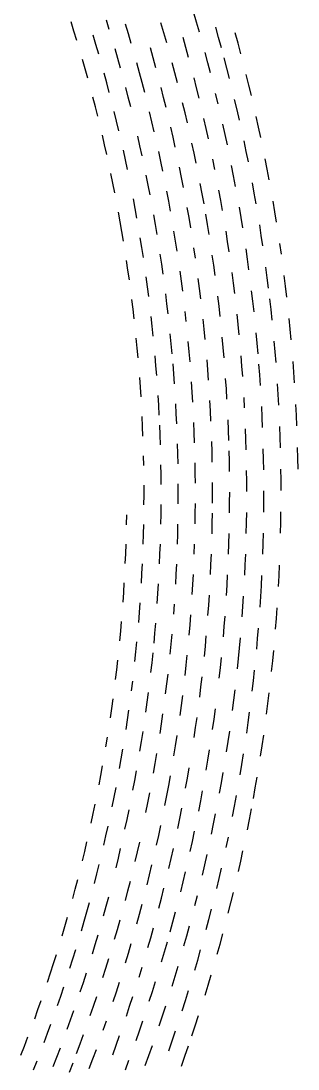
# Model space of a CAD drawing. Header units: metres. Extents: x -298 to 300, y -298 to 299.
# Drawn here: x 251.6 to 300, y -101.1 to 82.1 of the extents above; entities that cross this region are included whole.
import ezdxf

# ---------------------------------------------------------------- set-up
doc = ezdxf.new("R2010")
doc.units = ezdxf.units.M

msp = doc.modelspace()

# ---------------------------------------------------------------- linework, layer by layer
for p, q in [((282.24158, 81.943535, -692.8203), (281.71838, 83.71429, -692.8203)), ((260.8612, 80.339806, -692.8203), (260.3485, 81.97619, -692.8203)), ((267.03003, 80.62707, -692.8203), (266.51538, 82.30221, -692.8203)), ((270.3723, 79.897545, -692.8203), (269.86224, 81.59371, -692.8203)), ((276.55798, 80.06667, -692.8203), (276.0467, 81.80172, -692.8203)), ((282.75366, 80.16955, -692.8203), (282.24158, 81.943535, -692.8203)), ((286.11572, 79.2669, -692.8203), (285.60925, 81.06219, -692.8203)), ((261.3636, 78.70022, -692.8203), (260.8612, 80.339806, -692.8203)), ((264.69525, 78.00201, -692.8203), (264.19714, 79.66256, -692.8203)), ((270.87183, 78.19817, -692.8203), (270.3723, 79.897545, -692.8203)), ((277.0584, 78.32842, -692.8203), (276.55798, 80.06667, -692.8203)), ((280.4015, 77.48873, -692.8203), (279.90637, 79.24804, -692.8203)), ((286.61096, 77.46844, -692.8203), (286.11572, 79.2669, -692.8203)), ((289.5033, 78.22967, -692.8203), (289.00317, 80.04626, -692.8203)), ((265.18292, 76.33834, -692.8203), (264.69525, 78.00201, -692.8203)), ((268.51068, 75.58257, -692.8203), (268.0277, 77.26717, -692.8203)), ((274.6936, 75.68749, -692.8203), (274.20984, 77.41094, -692.8203)), ((280.88568, 75.72637, -692.8203), (280.4015, 77.48873, -692.8203)), ((289.99188, 76.409966, -692.8203), (289.5033, 78.22967, -692.8203)), ((262.8089, 73.76287, -692.8203), (262.33746, 75.411674, -692.8203)), ((268.98303, 73.89495, -692.8203), (268.51068, 75.58257, -692.8203)), ((275.1665, 73.96099, -692.8203), (274.6936, 75.68749, -692.8203)), ((284.2229, 74.828636, -692.8203), (283.7444, 76.61202, -692.8203)), ((287.5675, 73.86233, -692.8203), (287.09485, 75.66689, -692.8203)), ((263.27002, 72.11108, -692.8203), (262.8089, 73.76287, -692.8203)), ((272.30597, 73.0816, -692.8203), (271.83862, 74.79012, -692.8203)), ((278.49396, 73.095146, -692.8203), (278.02637, 74.84258, -692.8203)), ((284.6903, 73.04226, -692.8203), (284.2229, 74.828636, -692.8203)), ((288.02875, 72.0548, -692.8203), (287.5675, 73.86233, -692.8203)), ((266.58307, 71.32931, -692.8203), (266.12683, 73.001915, -692.8203)), ((272.76257, 71.37014, -692.8203), (272.30597, 73.0816, -692.8203)), ((278.95056, 71.34481, -692.8203), (278.49396, 73.095146, -692.8203)), ((282.27155, 70.42132, -692.8203), (281.82068, 72.19259, -692.8203)), ((291.38916, 70.93279, -692.8203), (290.9348, 72.76144, -692.8203)), ((267.0288, 69.65383, -692.8203), (266.58307, 71.32931, -692.8203)), ((270.33655, 68.81463, -692.8203), (269.896, 70.51089, -692.8203)), ((273.20844, 69.655815, -692.8203), (272.76257, 71.37014, -692.8203)), ((276.52014, 68.76409, -692.8203), (276.07983, 70.49923, -692.8203)), ((282.71124, 68.64727, -692.8203), (282.27155, 70.42132, -692.8203)), ((291.8319, 69.10131, -692.8203), (291.38916, 70.93279, -692.8203)), ((264.59082, 67.138725, -692.8203), (264.16095, 68.79894, -692.8203)), ((270.76636, 67.11556, -692.8203), (270.33655, 68.81463, -692.8203)), ((276.94952, 67.02618, -692.8203), (276.52014, 68.76409, -692.8203)), ((280.25415, 66.07693, -692.8203), (279.8307, 67.835625, -692.8203)), ((286.0249, 67.665886, -692.8203), (285.5913, 69.46081, -692.8203)), ((289.34424, 66.61523, -692.8203), (288.9171, 68.431175, -692.8203)), ((265.01025, 65.47582, -692.8203), (264.59082, 67.138725, -692.8203)), ((268.30267, 64.610985, -692.8203), (267.8886, 66.29461, -692.8203)), ((274.48132, 64.49645, -692.8203), (274.0678, 66.218925, -692.8203)), ((280.66663, 64.315575, -692.8203), (280.25415, 66.07693, -692.8203)), ((289.76, 64.79659, -692.8203), (289.34424, 66.61523, -692.8203)), ((268.70618, 62.924763, -692.8203), (268.30267, 64.610985, -692.8203)), ((274.8839, 62.77141, -692.8203), (274.48132, 64.49645, -692.8203)), ((283.96338, 63.308857, -692.8203), (283.55725, 65.090965, -692.8203)), ((293.09106, 63.590565, -692.8203), (292.68286, 65.43011, -692.8203)), ((278.17218, 61.79665, -692.8203), (277.77557, 63.542377, -692.8203)), ((284.3584, 61.52422, -692.8203), (283.96338, 63.308857, -692.8203)), ((287.25806, 62.265186, -692.8203), (286.85828, 64.068016, -692.8203)), ((293.48767, 61.748432, -692.8203), (293.09106, 63.590565, -692.8203)), ((266.2058, 60.471638, -692.8203), (265.81775, 62.14223, -692.8203)), ((272.37878, 60.293232, -692.8203), (271.99176, 62.002613, -692.8203)), ((278.5578, 60.04842, -692.8203), (278.17218, 61.79665, -692.8203)), ((281.8376, 59.016376, -692.8203), (281.45837, 60.785236, -692.8203)), ((287.64636, 60.459858, -692.8203), (287.25806, 62.265186, -692.8203)), ((290.93848, 59.32546, -692.8203), (290.55707, 61.15166, -692.8203)), ((266.5833, 58.798664, -692.8203), (266.2058, 60.471638, -692.8203)), ((269.85297, 57.851276, -692.8203), (269.48132, 59.54485, -692.8203)), ((272.75513, 58.58144, -692.8203), (272.37878, 60.293232, -692.8203)), ((276.0268, 57.58144, -692.8203), (275.65674, 59.31383, -692.8203)), ((282.2057, 57.245136, -692.8203), (281.8376, 59.016376, -692.8203)), ((291.30835, 57.496906, -692.8203), (290.93848, 59.32546, -692.8203)), ((270.214, 56.155384, -692.8203), (269.85297, 57.851276, -692.8203)), ((276.386, 55.84676, -692.8203), (276.0268, 57.58144, -692.8203)), ((285.47607, 56.15584, -692.8203), (285.11475, 57.94765, -692.8203)), ((288.7434, 55.02962, -692.8203), (288.38916, 56.842, -692.8203)), ((294.60803, 56.20757, -692.8203), (294.24622, 58.056873, -692.8203)), ((267.65277, 53.765797, -692.8203), (267.30682, 55.445667, -692.8203)), ((273.81934, 53.43224, -692.8203), (273.4754, 55.150898, -692.8203)), ((279.64868, 54.7896, -692.8203), (279.29602, 56.54485, -692.8203)), ((289.08636, 53.215015, -692.8203), (288.7434, 55.02962, -692.8203)), ((294.95825, 54.356007, -692.8203), (294.60803, 56.20757, -692.8203)), ((267.98816, 52.08376, -692.8203), (267.65277, 53.765797, -692.8203)), ((274.1526, 51.711475, -692.8203), (273.81934, 53.43224, -692.8203)), ((279.9903, 53.032185, -692.8203), (279.64868, 54.7896, -692.8203)), ((283.2431, 51.917957, -692.8203), (282.90845, 53.69588, -692.8203)), ((292.34894, 51.99764, -692.8203), (292.01355, 53.832935, -692.8203)), ((277.39807, 50.629505, -692.8203), (277.07166, 52.370716, -692.8203)), ((283.56653, 50.13799, -692.8203), (283.2431, 51.917957, -692.8203)), ((286.49243, 50.76717, -692.8203), (286.16492, 52.56554, -692.8203)), ((292.6728, 50.160297, -692.8203), (292.34894, 51.99764, -692.8203)), ((271.55127, 49.349964, -692.8203), (271.23303, 51.054462, -692.8203)), ((277.71362, 48.88628, -692.8203), (277.39807, 50.629505, -692.8203)), ((280.94873, 47.747395, -692.8203), (280.64026, 49.511005, -692.8203)), ((286.8086, 48.966755, -692.8203), (286.49243, 50.76717, -692.8203)), ((290.04663, 47.758717, -692.8203), (289.73798, 49.579517, -692.8203)), ((295.9391, 48.7885, -692.8203), (295.62378, 50.64638, -692.8203)), ((268.93085, 47.02538, -692.8203), (268.6272, 48.71349, -692.8203)), ((271.8589, 47.64345, -692.8203), (271.55127, 49.349964, -692.8203)), ((275.08716, 46.536945, -692.8203), (274.78644, 48.263752, -692.8203)), ((281.2461, 45.98186, -692.8203), (280.94873, 47.747395, -692.8203)), ((284.17993, 46.57201, -692.8203), (283.8789, 48.355976, -692.8203)), ((290.34387, 45.936024, -692.8203), (290.04663, 47.758717, -692.8203)), ((296.24268, 46.92864, -692.8203), (295.9391, 48.7885, -692.8203)), ((269.22388, 45.335407, -692.8203), (268.93085, 47.02538, -692.8203)), ((275.37695, 44.808247, -692.8203), (275.08716, 46.536945, -692.8203)), ((284.46985, 44.786182, -692.8203), (284.17993, 46.57201, -692.8203)), ((293.57495, 44.636402, -692.8203), (293.28577, 46.479603, -692.8203)), ((269.5063, 43.643574, -692.8203), (269.22388, 45.335407, -692.8203)), ((272.71716, 42.512745, -692.8203), (272.44183, 44.22481, -692.8203)), ((278.5943, 43.645008, -692.8203), (278.3117, 45.39394, -692.8203)), ((287.6892, 43.554035, -692.8203), (287.40704, 45.360126, -692.8203)), ((293.85254, 42.79143, -692.8203), (293.57495, 44.636402, -692.8203)), ((272.9818, 40.799, -692.8203), (272.71716, 42.512745, -692.8203)), ((278.8659, 41.894306, -692.8203), (278.5943, 43.645008, -692.8203)), ((282.0714, 40.674427, -692.8203), (281.80737, 42.4453, -692.8203)), ((287.96008, 41.746174, -692.8203), (287.6892, 43.554035, -692.8203)), ((291.16675, 40.45708, -692.8203), (290.90393, 42.285114, -692.8203)), ((297.08325, 41.338, -692.8203), (296.81476, 43.203327, -692.8203)), ((276.18127, 39.611652, -692.8203), (275.92407, 41.34554, -692.8203)), ((285.2721, 39.41817, -692.8203), (285.01593, 41.209187, -692.8203)), ((291.4181, 38.6274, -692.8203), (291.16675, 40.45708, -692.8203)), ((270.28967, 38.55782, -692.8203), (270.03918, 40.25472, -692.8203)), ((270.52948, 36.859364, -692.8203), (270.28967, 38.55782, -692.8203)), ((276.4276, 37.87615, -692.8203), (276.18127, 39.611652, -692.8203)), ((285.5171, 37.625538, -692.8203), (285.2721, 39.41817, -692.8203)), ((294.6156, 37.246387, -692.8203), (294.3728, 39.096333, -692.8203)), ((273.71094, 35.64815, -692.8203), (273.47876, 37.366627, -692.8203)), ((279.6147, 36.632343, -692.8203), (279.3761, 38.387928, -692.8203)), ((282.79663, 35.352222, -692.8203), (282.56604, 37.127827, -692.8203)), ((288.70447, 36.312794, -692.8203), (288.4677, 38.125477, -692.8203)), ((294.84668, 35.394917, -692.8203), (294.6156, 37.246387, -692.8203)), ((297.81836, 35.73238, -692.8203), (297.58508, 37.602467, -692.8203)), ((273.9325, 33.92821, -692.8203), (273.71094, 35.64815, -692.8203)), ((279.84222, 34.875324, -692.8203), (279.6147, 36.632343, -692.8203)), ((283.0161, 33.575214, -692.8203), (282.79663, 35.352222, -692.8203)), ((288.9298, 34.498646, -692.8203), (288.70447, 36.312794, -692.8203)), ((292.1031, 33.129322, -692.8203), (291.8863, 34.96346, -692.8203)), ((298.03992, 33.86083, -692.8203), (297.81836, 35.73238, -692.8203)), ((271.18488, 31.7553, -692.8203), (270.9771, 33.458027, -692.8203)), ((277.10107, 32.660755, -692.8203), (276.88745, 34.400623, -692.8203)), ((286.1842, 32.23882, -692.8203), (285.97314, 34.035816, -692.8203)), ((292.30835, 31.293814, -692.8203), (292.1031, 33.129322, -692.8203)), ((295.27405, 31.687796, -692.8203), (295.06616, 33.54204, -692.8203)), ((271.38196, 30.05126, -692.8203), (271.18488, 31.7553, -692.8203)), ((277.3037, 30.919546, -692.8203), (277.10107, 32.660755, -692.8203)), ((280.45856, 29.595968, -692.8203), (280.26416, 31.357046, -692.8203)), ((286.38403, 30.440542, -692.8203), (286.1842, 32.23882, -692.8203)), ((295.4702, 29.832235, -692.8203), (295.27405, 31.687796, -692.8203)), ((274.53198, 28.760427, -692.8203), (274.34296, 30.484274, -692.8203)), ((283.6073, 28.236227, -692.8203), (283.4214, 30.017141, -692.8203)), ((289.53748, 29.048056, -692.8203), (289.3463, 30.866201, -692.8203)), ((298.6339, 28.238272, -692.8203), (298.4477, 30.11373, -692.8203)), ((274.7102, 27.03539, -692.8203), (274.53198, 28.760427, -692.8203)), ((283.78204, 26.454184, -692.8203), (283.6073, 28.236227, -692.8203)), ((289.71716, 27.22872, -692.8203), (289.53748, 29.048056, -692.8203)), ((292.85498, 25.78002, -692.8203), (292.68433, 27.6191, -692.8203)), ((298.80835, 26.361685, -692.8203), (298.6339, 28.238272, -692.8203)), ((271.9088, 24.93212, -692.8203), (271.7439, 26.639608, -692.8203)), ((277.84595, 25.68865, -692.8203), (277.67615, 27.433432, -692.8203)), ((278.00476, 23.9428, -692.8203), (277.84595, 25.68865, -692.8203)), ((280.97534, 24.305807, -692.8203), (280.81415, 26.070272, -692.8203)), ((286.91565, 25.038534, -692.8203), (286.74976, 26.840322, -692.8203)), ((293.01416, 23.93987, -692.8203), (292.85498, 25.78002, -692.8203)), ((295.98877, 24.258627, -692.8203), (295.82758, 26.117605, -692.8203)), ((272.06305, 23.223593, -692.8203), (271.9088, 24.93212, -692.8203)), ((281.12537, 22.540335, -692.8203), (280.97534, 24.305807, -692.8203)), ((287.0702, 23.235739, -692.8203), (286.91565, 25.038534, -692.8203)), ((296.1383, 22.398672, -692.8203), (295.98877, 24.258627, -692.8203)), ((275.1797, 21.853933, -692.8203), (275.03406, 23.582083, -692.8203)), ((278.28955, 20.448294, -692.8203), (278.15265, 22.196005, -692.8203)), ((284.239, 21.101797, -692.8203), (284.0979, 22.886892, -692.8203)), ((290.18762, 21.764364, -692.8203), (290.04224, 23.586813, -692.8203)), ((293.2976, 20.256704, -692.8203), (293.16162, 22.098745, -692.8203)), ((299.26093, 20.725729, -692.8203), (299.1219, 22.605337, -692.8203)), ((275.31445, 20.124899, -692.8203), (275.1797, 21.853933, -692.8203)), ((278.4154, 18.699697, -692.8203), (278.28955, 20.448294, -692.8203)), ((284.3689, 19.315847, -692.8203), (284.239, 21.101797, -692.8203)), ((290.3216, 19.94103, -692.8203), (290.18762, 21.764364, -692.8203)), ((293.422, 18.41384, -692.8203), (293.2976, 20.256704, -692.8203)), ((299.38818, 18.845266, -692.8203), (299.26093, 20.725729, -692.8203)), ((272.46118, 18.092611, -692.8203), (272.33923, 19.803762, -692.8203)), ((281.50903, 17.238607, -692.8203), (281.3922, 19.006643, -692.8203)), ((287.46588, 17.821829, -692.8203), (287.34534, 19.62731, -692.8203)), ((296.5166, 16.813559, -692.8203), (296.40222, 18.676077, -692.8203)), ((272.5724, 16.380667, -692.8203), (272.46118, 18.092611, -692.8203)), ((275.6537, 14.933065, -692.8203), (275.5515, 16.664389, -692.8203)), ((281.61475, 15.469839, -692.8203), (281.50903, 17.238607, -692.8203)), ((287.57513, 16.015646, -692.8203), (287.46588, 17.821829, -692.8203)), ((296.61932, 14.950369, -692.8203), (296.5166, 16.813559, -692.8203)), ((275.74493, 13.201101, -692.8203), (275.6537, 14.933065, -692.8203)), ((278.72717, 13.449636, -692.8203), (278.63428, 15.200308, -692.8203)), ((284.69116, 13.953451, -692.8203), (284.59497, 15.741598, -692.8203)), ((290.6546, 14.46633, -692.8203), (290.55505, 16.291922, -692.8203)), ((293.72577, 12.880941, -692.8203), (293.6361, 14.725882, -692.8203)), ((299.69897, 13.199514, -692.8203), (299.60718, 15.082083, -692.8203)), ((272.8415, 11.241079, -692.8203), (272.76257, 12.954855, -692.8203)), ((278.80908, 11.698385, -692.8203), (278.72717, 13.449636, -692.8203)), ((284.77618, 12.164724, -692.8203), (284.69116, 13.953451, -692.8203)), ((293.80383, 11.035452, -692.8203), (293.72577, 12.880941, -692.8203)), ((299.77893, 11.316366, -692.8203), (299.69897, 13.199514, -692.8203)), ((272.90967, 9.526815, -692.8203), (272.8415, 11.241079, -692.8203)), ((275.8949, 9.735586, -692.8203), (275.82538, 11.468588, -692.8203)), ((281.865, 10.159933, -692.8203), (281.79272, 11.93041, -692.8203)), ((287.83466, 10.593313, -692.8203), (287.75952, 12.401297, -692.8203)), ((296.85718, 9.35729, -692.8203), (296.7896, 11.222128, -692.8203)), ((275.95355, 8.002157, -692.8203), (275.8949, 9.735586, -692.8203)), ((281.92627, 8.388967, -692.8203), (281.865, 10.159933, -692.8203)), ((287.89844, 8.784842, -692.8203), (287.83466, 10.593313, -692.8203)), ((290.8844, 8.986166, -692.8203), (290.81934, 10.813375, -692.8203)), ((296.9131, 7.491995, -692.8203), (296.85718, 9.35729, -692.8203)), ((278.9889, 6.441885, -692.8203), (278.93994, 8.194448, -692.8203)), ((284.96362, 6.795706, -692.8203), (284.9124, 8.585775, -692.8203)), ((290.9381, 7.15859, -692.8203), (290.8844, 8.986166, -692.8203)), ((293.96838, 5.49645, -692.8203), (293.92517, 7.34313, -692.8203)), ((299.94775, 5.664358, -692.8203), (299.90332, 7.548727, -692.8203)), ((273.04956, 4.381857, -692.8203), (273.01367, 6.097158, -692.8203)), ((279.02673, 4.689047, -692.8203), (278.9889, 6.441885, -692.8203)), ((285.00366, 5.005331, -692.8203), (284.96362, 6.795706, -692.8203)), ((287.99194, 5.166861, -692.8203), (287.95093, 6.976004, -692.8203)), ((299.98035, 3.779745, -692.8203), (299.94775, 5.664358, -692.8203)), ((276.06415, 2.800039, -692.8203), (276.0382, 4.534323, -692.8203)), ((282.0431, 3.07424, -692.8203), (282.01526, 4.84606, -692.8203)), ((288.02173, 3.357473, -692.8203), (287.99194, 5.166861, -692.8203)), ((294.00006, 3.649496, -692.8203), (293.96838, 5.49645, -692.8203)), ((297.0103, 1.894491, -692.8203), (296.98962, 3.760519, -692.8203)), ((276.07922, 1.065603, -692.8203), (276.06415, 2.800039, -692.8203)), ((282.0597, 1.302236, -692.8203), (282.0431, 3.07424, -692.8203)), ((291.0301, 1.674154, -692.8203), (291.01086, 3.502493, -692.8203)), ((297.0193, 0.028311, -692.8203), (297.0103, 1.894491, -692.8203)), ((273.0924, -0.764994, -692.8203), (273.08887, 0.950704, -692.8203)), ((279.07434, -0.570505, -692.8203), (279.06946, 1.182791, -692.8203)), ((285.05615, -0.366923, -692.8203), (285.04993, 1.42394, -692.8203)), ((291.03778, -0.154307, -692.8203), (291.0301, 1.674154, -692.8203)), ((273.08514, -2.480723, -692.8203), (273.0924, -0.764994, -692.8203)), ((279.06818, -2.323801, -692.8203), (279.07434, -0.570505, -692.8203)), ((285.05115, -2.157816, -692.8203), (285.05615, -0.366923, -692.8203)), ((288.0426, -2.071421, -692.8203), (288.047, -0.261759, -692.8203)), ((294.0254, -1.89213, -692.8203), (294.02856, -0.04484, -692.8203)), ((276.05908, -4.137857, -692.8203), (276.07666, -2.403391, -692.8203)), ((282.04297, -4.013987, -692.8203), (282.0597, -2.241953, -692.8203)), ((288.02686, -3.881083, -692.8203), (288.0426, -2.071421, -692.8203)), ((294.01062, -3.739359, -692.8203), (294.0254, -1.89213, -692.8203)), ((270.04602, -5.949411, -692.8203), (270.07513, -4.252665, -692.8203)), ((270.05603, -5.939411, -692.8203), (270.08514, -4.242664, -692.8203)), ((276.03052, -5.872202, -692.8203), (276.05908, -4.137857, -692.8203)), ((282.01514, -5.785929, -692.8203), (282.04297, -4.013987, -692.8203)), ((285.0074, -5.739389, -692.8203), (285.0349, -3.948679, -692.8203)), ((290.99194, -5.639536, -692.8203), (291.01874, -3.811198, -692.8203)), ((296.97583, -5.570108, -692.8203), (297.00208, -3.70405, -692.8203)), ((272.99866, -7.627268, -692.8203), (273.03827, -5.911936, -692.8203)), ((278.98364, -7.583139, -692.8203), (279.02283, -5.83021, -692.8203)), ((284.96863, -7.529947, -692.8203), (285.0074, -5.739389, -692.8203)), ((290.95374, -7.467661, -692.8203), (290.99194, -5.639536, -692.8203)), ((296.93787, -7.435984, -692.8203), (296.97583, -5.570108, -692.8203)), ((272.94824, -9.342356, -692.8203), (272.99866, -7.627268, -692.8203)), ((278.93335, -9.335825, -692.8203), (278.98364, -7.583139, -692.8203)), ((287.91125, -9.309, -692.8203), (287.96118, -7.499918, -692.8203)), ((293.89673, -9.2801, -692.8203), (293.9463, -7.43342, -692.8203)), ((269.89465, -11.038156, -692.8203), (269.9558, -9.342203, -692.8203)), ((275.87964, -11.07374, -692.8203), (275.9408, -9.340219, -692.8203)), ((281.86475, -11.10029, -692.8203), (281.92603, -9.329142, -692.8203)), ((287.85004, -11.117746, -692.8203), (287.91125, -9.309, -692.8203)), ((293.83557, -11.126444, -692.8203), (293.89673, -9.2801, -692.8203)), ((269.82294, -12.733713, -692.8203), (269.89465, -11.038156, -692.8203)), ((272.73248, -14.4853, -692.8203), (272.8152, -12.771433, -692.8203)), ((275.8075, -12.806894, -692.8203), (275.87964, -11.07374, -692.8203)), ((284.78485, -12.899698, -692.8203), (284.85736, -11.110147, -692.8203)), ((290.77008, -12.950235, -692.8203), (290.84277, -11.123087, -692.8203)), ((272.63904, -16.198648, -692.8203), (272.73248, -14.4853, -692.8203)), ((278.62244, -16.342508, -692.8203), (278.71667, -14.591562, -692.8203)), ((278.71667, -14.591562, -692.8203), (278.79993, -12.840097, -692.8203)), ((281.61426, -16.41105, -692.8203), (281.70886, -14.641306, -692.8203)), ((284.7011, -14.688761, -692.8203), (284.78485, -12.899698, -692.8203)), ((290.6859, -14.776926, -692.8203), (290.77008, -12.950235, -692.8203)), ((296.66895, -14.896158, -692.8203), (296.75378, -13.031748, -692.8203)), ((269.54382, -17.81727, -692.8203), (269.64746, -16.123331, -692.8203)), ((275.52588, -18.003244, -692.8203), (275.6306, -16.271708, -692.8203)), ((281.50848, -18.180155, -692.8203), (281.61426, -16.41105, -692.8203)), ((287.59814, -16.5413, -692.8203), (287.69348, -14.733988, -692.8203)), ((293.5824, -16.66279, -692.8203), (293.6784, -14.81785, -692.8203)), ((296.5724, -16.76002, -692.8203), (296.66895, -14.896158, -692.8203)), ((269.42944, -19.510569, -692.8203), (269.54382, -17.81727, -692.8203)), ((275.41028, -19.73411, -692.8203), (275.52588, -18.003244, -692.8203)), ((284.38245, -20.052439, -692.8203), (284.49988, -18.265207, -692.8203)), ((287.49146, -18.348032, -692.8203), (287.59814, -16.5413, -692.8203)), ((293.47485, -18.50709, -692.8203), (293.5824, -16.66279, -692.8203)), ((272.29407, -21.334787, -692.8203), (272.4198, -19.623453, -692.8203)), ((278.27368, -21.59138, -692.8203), (278.40088, -19.842478, -692.8203)), ((284.25378, -21.838938, -692.8203), (284.38245, -20.052439, -692.8203)), ((290.3645, -20.253366, -692.8203), (290.48315, -18.428537, -692.8203)), ((293.3557, -20.350718, -692.8203), (293.47485, -18.50709, -692.8203)), ((272.15753, -23.045328, -692.8203), (272.29407, -21.334787, -692.8203)), ((281.12457, -23.483164, -692.8203), (281.26367, -21.716288, -692.8203)), ((287.10333, -23.763742, -692.8203), (287.24402, -21.9593, -692.8203)), ((290.2345, -22.077433, -692.8203), (290.3645, -20.253366, -692.8203)), ((296.2126, -22.347544, -692.8203), (296.34424, -20.485788, -692.8203)), ((269.02258, -24.585733, -692.8203), (269.16882, -22.894846, -692.8203)), ((274.99817, -24.921976, -692.8203), (275.14642, -23.193521, -692.8203)), ((280.97437, -25.249155, -692.8203), (281.12457, -23.483164, -692.8203)), ((286.9513, -25.56727, -692.8203), (287.10333, -23.763742, -692.8203)), ((296.0692, -24.208445, -692.8203), (296.2126, -22.347544, -692.8203)), ((268.86572, -26.275675, -692.8203), (269.02258, -24.585733, -692.8203)), ((274.8391, -26.649454, -692.8203), (274.99817, -24.921976, -692.8203)), ((277.82605, -26.832926, -692.8203), (277.9862, -25.08668, -692.8203)), ((283.8004, -27.193125, -692.8203), (283.96277, -25.409342, -692.8203)), ((292.92883, -25.876657, -692.8203), (293.08264, -24.035563, -692.8203)), ((271.6836, -28.171396, -692.8203), (271.8523, -26.463694, -692.8203)), ((277.6549, -28.578165, -692.8203), (277.82605, -26.832926, -692.8203)), ((283.6269, -28.9759, -692.8203), (283.8004, -27.193125, -692.8203)), ((289.7755, -27.54429, -692.8203), (289.93994, -25.722971, -692.8203)), ((292.7633, -27.716776, -692.8203), (292.92883, -25.876657, -692.8203)), ((271.50415, -29.87803, -692.8203), (271.6836, -28.171396, -692.8203)), ((274.48834, -30.101297, -692.8203), (274.6692, -28.375925, -692.8203)), ((280.4574, -30.541056, -692.8203), (280.6408, -28.778147, -692.8203)), ((286.4272, -30.97178, -692.8203), (286.61316, -29.171366, -692.8203)), ((289.59973, -29.364573, -692.8203), (289.7755, -27.54429, -692.8203)), ((295.5691, -29.78541, -692.8203), (295.7475, -27.92747, -692.8203)), ((268.33148, -31.339273, -692.8203), (268.52014, -29.652506, -692.8203)), ((274.29675, -31.82554, -692.8203), (274.48834, -30.101297, -692.8203)), ((280.26282, -32.302776, -692.8203), (280.4574, -30.541056, -692.8203)), ((286.22986, -32.771008, -692.8203), (286.4272, -30.97178, -692.8203)), ((289.41235, -31.183756, -692.8203), (289.59973, -29.364573, -692.8203)), ((295.37903, -31.64219, -692.8203), (295.5691, -29.78541, -692.8203)), ((268.1322, -33.024822, -692.8203), (268.33148, -31.339273, -692.8203)), ((277.07568, -33.80702, -692.8203), (277.27966, -32.06529, -692.8203)), ((283.03912, -34.31724, -692.8203), (283.24622, -32.538006, -692.8203)), ((292.1977, -33.23048, -692.8203), (292.39783, -31.393747, -692.8203)), ((270.9015, -34.990795, -692.8203), (271.1131, -33.287792, -692.8203)), ((276.86072, -35.547497, -692.8203), (277.07568, -33.80702, -692.8203)), ((282.8208, -36.095135, -692.8203), (283.03912, -34.31724, -692.8203)), ((288.78198, -36.6338, -692.8203), (289.00354, -34.81843, -692.8203)), ((291.98608, -35.06593, -692.8203), (292.1977, -33.23048, -692.8203)), ((267.47083, -38.07359, -692.8203), (267.7019, -36.39204, -692.8203)), ((273.65686, -36.990643, -692.8203), (273.88098, -35.270275, -692.8203)), ((279.6129, -37.580242, -692.8203), (279.84064, -35.82246, -692.8203)), ((288.549, -38.447765, -692.8203), (288.78198, -36.6338, -692.8203)), ((294.73883, -37.20503, -692.8203), (294.96387, -35.352093, -692.8203)), ((267.22925, -39.753674, -692.8203), (267.47083, -38.07359, -692.8203)), ((270.20264, -40.091473, -692.8203), (270.4463, -38.39271, -692.8203)), ((273.422, -38.709606, -692.8203), (273.65686, -36.990643, -692.8203)), ((279.37427, -39.33659, -692.8203), (279.6129, -37.580242, -692.8203)), ((285.32758, -39.9546, -692.8203), (285.57007, -38.16084, -692.8203)), ((294.5022, -39.05653, -692.8203), (294.73883, -37.20503, -692.8203)), ((269.9483, -41.788708, -692.8203), (270.20264, -40.091473, -692.8203)), ((276.1502, -40.760357, -692.8203), (276.39795, -39.02421, -692.8203)), ((282.099, -41.42027, -692.8203), (282.35077, -39.64674, -692.8203)), ((285.07385, -41.746838, -692.8203), (285.32758, -39.9546, -692.8203)), ((291.28198, -40.563885, -692.8203), (291.5282, -38.732708, -692.8203)), ((272.65247, -43.85722, -692.8203), (272.9198, -42.142956, -692.8203)), ((275.8916, -42.494946, -692.8203), (276.1502, -40.760357, -692.8203)), ((281.83606, -43.19218, -692.8203), (282.099, -41.42027, -692.8203)), ((287.7818, -43.880444, -692.8203), (288.04895, -42.071148, -692.8203)), ((291.0243, -42.393505, -692.8203), (291.28198, -40.563885, -692.8203)), ((266.44116, -44.784466, -692.8203), (266.71442, -43.109173, -692.8203)), ((272.3745, -45.569805, -692.8203), (272.65247, -43.85722, -692.8203)), ((278.59192, -44.596294, -692.8203), (278.86365, -42.844677, -692.8203)), ((287.5033, -45.68806, -692.8203), (287.7818, -43.880444, -692.8203)), ((293.72235, -44.601757, -692.8203), (293.9939, -42.754986, -692.8203)), ((269.12134, -46.870434, -692.8203), (269.40765, -45.178234, -692.8203)), ((278.30908, -46.346172, -692.8203), (278.59192, -44.596294, -692.8203)), ((284.245, -47.113567, -692.8203), (284.53253, -45.326366, -692.8203)), ((293.4392, -46.44679, -692.8203), (293.72235, -44.601757, -692.8203)), ((268.82446, -48.560802, -692.8203), (269.12134, -46.870434, -692.8203)), ((275.0503, -47.68855, -692.8203), (275.3416, -45.959118, -692.8203)), ((283.9463, -48.898937, -692.8203), (284.245, -47.113567, -692.8203)), ((290.18225, -47.872265, -692.8203), (290.47443, -46.04777, -692.8203)), ((265.5584, -49.799664, -692.8203), (265.86316, -48.129772, -692.8203)), ((271.47583, -50.696667, -692.8203), (271.78613, -48.989605, -692.8203)), ((274.74817, -49.41615, -692.8203), (275.0503, -47.68855, -692.8203)), ((280.67328, -50.262554, -692.8203), (280.9806, -48.497692, -692.8203)), ((286.5998, -51.099987, -692.8203), (286.91235, -49.297894, -692.8203)), ((289.87866, -49.694927, -692.8203), (290.18225, -47.872265, -692.8203)), ((265.24316, -51.467632, -692.8203), (265.5584, -49.799664, -692.8203)), ((271.15485, -52.401806, -692.8203), (271.47583, -50.696667, -692.8203)), ((277.39478, -51.58476, -692.8203), (277.7105, -49.840466, -692.8203)), ((280.35486, -52.025433, -692.8203), (280.67328, -50.262554, -692.8203)), ((286.276, -52.900097, -692.8203), (286.5998, -51.099987, -692.8203)), ((292.52026, -51.970898, -692.8203), (292.83813, -50.13145, -692.8203)), ((267.87012, -53.620373, -692.8203), (268.19885, -51.935833, -692.8203)), ((273.7766, -54.5872, -692.8203), (274.11127, -52.86555, -692.8203)), ((277.0681, -53.327038, -692.8203), (277.39478, -51.58476, -692.8203)), ((282.9829, -54.24336, -692.8203), (283.3152, -52.46388, -692.8203)), ((292.1908, -53.8083, -692.8203), (292.52026, -51.970898, -692.8203)), ((264.23462, -56.4593, -692.8203), (264.5813, -54.797497, -692.8203)), ((267.53076, -55.302807, -692.8203), (267.87012, -53.620373, -692.8203)), ((273.4311, -56.306744, -692.8203), (273.7766, -54.5872, -692.8203)), ((276.73047, -55.067272, -692.8203), (277.0681, -53.327038, -692.8203)), ((282.6394, -56.020733, -692.8203), (282.9829, -54.24336, -692.8203)), ((288.89917, -55.151012, -692.8203), (289.23706, -53.334362, -692.8203)), ((263.87756, -58.118877, -692.8203), (264.23462, -56.4593, -692.8203)), ((270.1277, -57.50471, -692.8203), (270.4807, -55.80589, -692.8203)), ((279.33307, -57.30174, -692.8203), (279.6847, -55.545116, -692.8203)), ((285.2367, -58.287853, -692.8203), (285.59442, -56.49409, -692.8203)), ((288.5498, -56.965527, -692.8203), (288.89917, -55.151012, -692.8203)), ((291.4973, -57.47685, -692.8203), (291.84985, -55.643658, -692.8203)), ((269.76392, -59.201305, -692.8203), (270.1277, -57.50471, -692.8203)), ((275.65198, -60.274853, -692.8203), (276.0224, -58.54124, -692.8203)), ((278.9704, -59.056164, -692.8203), (279.33307, -57.30174, -692.8203)), ((284.86774, -60.079327, -692.8203), (285.2367, -58.287853, -692.8203)), ((291.1333, -59.30778, -692.8203), (291.4973, -57.47685, -692.8203)), ((266.068, -62.01048, -692.8203), (266.44952, -60.337017, -692.8203)), ((266.44952, -60.337017, -692.8203), (266.8205, -58.661205, -692.8203)), ((275.27075, -62.006115, -692.8203), (275.65198, -60.274853, -692.8203)), ((281.54187, -61.33949, -692.8203), (281.91882, -59.56886, -692.8203)), ((262.74384, -63.083843, -692.8203), (263.13214, -61.431225, -692.8203)), ((271.94128, -63.162334, -692.8203), (272.32983, -61.451946, -692.8203)), ((281.1538, -63.10774, -692.8203), (281.54187, -61.33949, -692.8203)), ((287.43347, -62.39552, -692.8203), (287.81702, -60.58784, -692.8203)), ((262.34515, -64.73402, -692.8203), (262.74384, -63.083843, -692.8203)), ((268.6087, -64.276985, -692.8203), (269.0044, -62.587536, -692.8203)), ((271.54187, -64.87028, -692.8203), (271.94128, -63.162334, -692.8203)), ((277.8164, -64.305336, -692.8203), (278.21204, -62.558025, -692.8203)), ((283.69336, -65.43946, -692.8203), (284.09607, -63.655224, -692.8203)), ((289.9723, -64.78651, -692.8203), (290.37073, -62.96269, -692.8203)), ((264.8606, -67.01612, -692.8203), (265.27356, -65.350105, -692.8203)), ((268.2024, -65.964, -692.8203), (268.6087, -64.276985, -692.8203)), ((274.0617, -67.18513, -692.8203), (274.4756, -65.46131, -692.8203)), ((277.40973, -66.05015, -692.8203), (277.8164, -64.305336, -692.8203)), ((283.27948, -67.22117, -692.8203), (283.69336, -65.43946, -692.8203)), ((289.56238, -66.607796, -692.8203), (289.9723, -64.78651, -692.8203)), ((264.43713, -68.67957, -692.8203), (264.8606, -67.01612, -692.8203)), ((273.63702, -68.90635, -692.8203), (274.0617, -67.18513, -692.8203)), ((279.92297, -68.39744, -692.8203), (280.34436, -66.63679, -692.8203)), ((285.7862, -69.60117, -692.8203), (286.21503, -67.80366, -692.8203)), ((286.21503, -67.80366, -692.8203), (286.6325, -66.00349, -692.8203)), ((261.08698, -69.669136, -692.8203), (261.51672, -68.02671, -692.8203)), ((270.27954, -69.978645, -692.8203), (270.71106, -68.27848, -692.8203)), ((276.12408, -71.2689, -692.8203), (276.5636, -69.53199, -692.8203)), ((279.4906, -70.155464, -692.8203), (279.92297, -68.39744, -692.8203)), ((260.6469, -71.308846, -692.8203), (261.08698, -69.669136, -692.8203)), ((266.47144, -72.685616, -692.8203), (266.92004, -71.009285, -692.8203)), ((269.8374, -71.67606, -692.8203), (270.27954, -69.978645, -692.8203)), ((275.6737, -73.003, -692.8203), (276.12408, -71.2689, -692.8203)), ((281.9707, -72.55033, -692.8203), (282.4181, -70.77668, -692.8203)), ((288.26392, -72.055824, -692.8203), (288.70813, -70.24253, -692.8203)), ((263.1042, -73.65351, -692.8203), (263.5589, -71.9983, -692.8203)), ((266.01233, -74.35908, -692.8203), (266.47144, -72.685616, -692.8203)), ((272.29822, -74.0536, -692.8203), (272.75525, -72.340645, -692.8203)), ((284.43213, -74.97721, -692.8203), (284.89478, -73.18803, -692.8203)), ((287.80835, -73.86634, -692.8203), (288.26392, -72.055824, -692.8203)), ((259.26508, -76.211006, -692.8203), (259.73596, -74.57981, -692.8203)), ((262.63904, -75.305855, -692.8203), (263.1042, -73.65351, -692.8203)), ((268.44696, -76.75132, -692.8203), (268.92108, -75.06248, -692.8203)), ((271.83038, -75.76365, -692.8203), (272.29822, -74.0536, -692.8203)), ((278.1272, -75.41279, -692.8203), (278.59265, -73.663185, -692.8203)), ((283.95825, -76.763466, -692.8203), (284.43213, -74.97721, -692.8203)), ((258.78394, -77.83918, -692.8203), (259.26508, -76.211006, -692.8203)), ((262.16357, -76.95524, -692.8203), (262.63904, -75.305855, -692.8203)), ((267.96228, -78.43717, -692.8203), (268.44696, -76.75132, -692.8203)), ((274.2572, -78.18803, -692.8203), (274.74023, -76.462654, -692.8203)), ((277.6507, -77.15943, -692.8203), (278.1272, -75.41279, -692.8203)), ((280.5617, -77.85404, -692.8203), (281.04248, -76.08909, -692.8203)), ((264.57202, -79.361885, -692.8203), (265.06262, -77.69727, -692.8203)), ((273.76343, -79.91035, -692.8203), (274.2572, -78.18803, -692.8203)), ((280.06982, -79.615974, -692.8203), (280.5617, -77.85404, -692.8203)), ((286.3734, -79.28022, -692.8203), (286.86304, -77.478584, -692.8203)), ((260.67493, -81.88514, -692.8203), (261.18146, -80.24494, -692.8203)), ((264.07098, -81.023384, -692.8203), (264.57202, -79.361885, -692.8203)), ((270.36255, -80.87586, -692.8203), (270.86255, -79.17487, -692.8203)), ((276.15552, -82.38108, -692.8203), (276.66492, -80.643654, -692.8203)), ((276.66492, -80.643654, -692.8203), (277.16327, -78.90308, -692.8203)), ((282.46948, -82.10398, -692.8203), (282.97693, -80.32691, -692.8203)), ((285.87244, -81.07877, -692.8203), (286.3734, -79.28022, -692.8203)), ((257.2793, -82.7053, -692.8203), (257.79102, -81.0864, -692.8203)), ((260.15808, -83.52213, -692.8203), (260.67493, -81.88514, -692.8203)), ((266.4447, -83.47608, -692.8203), (266.96112, -81.79963, -692.8203)), ((269.85193, -82.57368, -692.8203), (270.36255, -80.87586, -692.8203)), ((281.95087, -83.877846, -692.8203), (282.46948, -82.10398, -692.8203)), ((256.75732, -84.32096, -692.8203), (257.2793, -82.7053, -692.8203)), ((265.9178, -85.1493, -692.8203), (266.4447, -83.47608, -692.8203)), ((272.21704, -85.05836, -692.8203), (272.7433, -83.34559, -692.8203)), ((278.52795, -84.88282, -692.8203), (279.05298, -83.13044, -692.8203)), ((256.22528, -85.93333, -692.8203), (256.75732, -84.32096, -692.8203)), ((261.9627, -87.63706, -692.8203), (262.50537, -85.988625, -692.8203)), ((262.50537, -85.988625, -692.8203), (263.0376, -84.3368, -692.8203)), ((268.25598, -87.64759, -692.8203), (268.79858, -85.95963, -692.8203)), ((274.5622, -87.57377, -692.8203), (275.1042, -85.8462, -692.8203)), ((277.99194, -86.631905, -692.8203), (278.52795, -84.88282, -692.8203)), ((284.30176, -86.45512, -692.8203), (284.83655, -84.66627, -692.8203)), ((258.54602, -88.41328, -692.8203), (259.09363, -86.78626, -692.8203)), ((267.70282, -89.33213, -692.8203), (268.25598, -87.64759, -692.8203)), ((274.00934, -89.29792, -692.8203), (274.5622, -87.57377, -692.8203)), ((280.3283, -89.17948, -692.8203), (280.88025, -87.41566, -692.8203)), ((283.75574, -88.24058, -692.8203), (284.30176, -86.45512, -692.8203)), ((254.5684, -90.75004, -692.8203), (255.13078, -89.14793, -692.8203)), ((257.98822, -90.03684, -692.8203), (258.54602, -88.41328, -692.8203)), ((264.27405, -90.14872, -692.8203), (264.8324, -88.485695, -692.8203)), ((270.5739, -90.17643, -692.8203), (271.13232, -88.47382, -692.8203)), ((279.76526, -90.93983, -692.8203), (280.3283, -89.17948, -692.8203)), ((253.99596, -92.34861, -692.8203), (254.5684, -90.75004, -692.8203)), ((260.2727, -92.56159, -692.8203), (260.8463, -90.92362, -692.8203)), ((263.7052, -91.808235, -692.8203), (264.27405, -90.14872, -692.8203)), ((270.00476, -91.87553, -692.8203), (270.5739, -90.17643, -692.8203)), ((276.3181, -91.85853, -692.8203), (276.88702, -90.11982, -692.8203)), ((256.25366, -94.88618, -692.8203), (256.84204, -93.27335, -692.8203)), ((259.68878, -94.19596, -692.8203), (260.2727, -92.56159, -692.8203)), ((265.97986, -94.36457, -692.8203), (266.5647, -92.69068, -692.8203)), ((272.28595, -94.449135, -692.8203), (272.87122, -92.735664, -692.8203)), ((275.73828, -93.593666, -692.8203), (276.3181, -91.85853, -692.8203)), ((282.0504, -93.575966, -692.8203), (282.63, -91.80106, -692.8203)), ((255.6552, -96.49528, -692.8203), (256.25366, -94.88618, -692.8203)), ((261.93628, -96.76496, -692.8203), (262.53625, -95.11643, -692.8203)), ((268.23346, -96.950905, -692.8203), (268.83453, -95.262825, -692.8203)), ((271.68994, -96.15891, -692.8203), (272.28595, -94.449135, -692.8203)), ((278.0099, -96.19926, -692.8203), (278.60602, -94.449776, -692.8203)), ((281.45972, -95.347206, -692.8203), (282.0504, -93.575966, -692.8203)), ((251.60606, -98.70612, -692.8203), (252.21849, -97.12238, -692.8203)), ((252.21849, -97.12238, -692.8203), (252.82103, -95.53483, -692.8203)), ((261.32587, -98.40974, -692.8203), (261.93628, -96.76496, -692.8203)), ((267.62183, -98.63523, -692.8203), (268.23346, -96.950905, -692.8203)), ((273.9336, -98.7768, -692.8203), (274.54602, -97.052864, -692.8203)), ((277.4027, -97.944954, -692.8203), (278.0099, -96.19926, -692.8203)), ((280.2448, -98.878426, -692.8203), (280.8578, -97.11472, -692.8203)), ((257.8755, -99.0767, -692.8203), (258.4901, -97.45356, -692.8203)), ((264.16235, -99.36378, -692.8203), (264.7787, -97.70118, -692.8203)), ((273.3103, -100.496895, -692.8203), (273.9336, -98.7768, -692.8203)), ((279.62073, -100.63828, -692.8203), (280.2448, -98.878426, -692.8203)), ((253.79924, -101.29969, -692.8203), (254.42796, -99.702095, -692.8203)), ((257.25067, -100.69593, -692.8203), (257.8755, -99.0767, -692.8203)), ((260.0741, -101.68766, -692.8203), (260.70514, -100.05067, -692.8203)), ((263.53552, -101.02247, -692.8203), (264.16235, -99.36378, -692.8203)), ((269.83752, -101.26542, -692.8203), (270.4657, -99.56715, -692.8203))]:
    msp.add_line(p, q)

doc.saveas('drawing.dxf')
